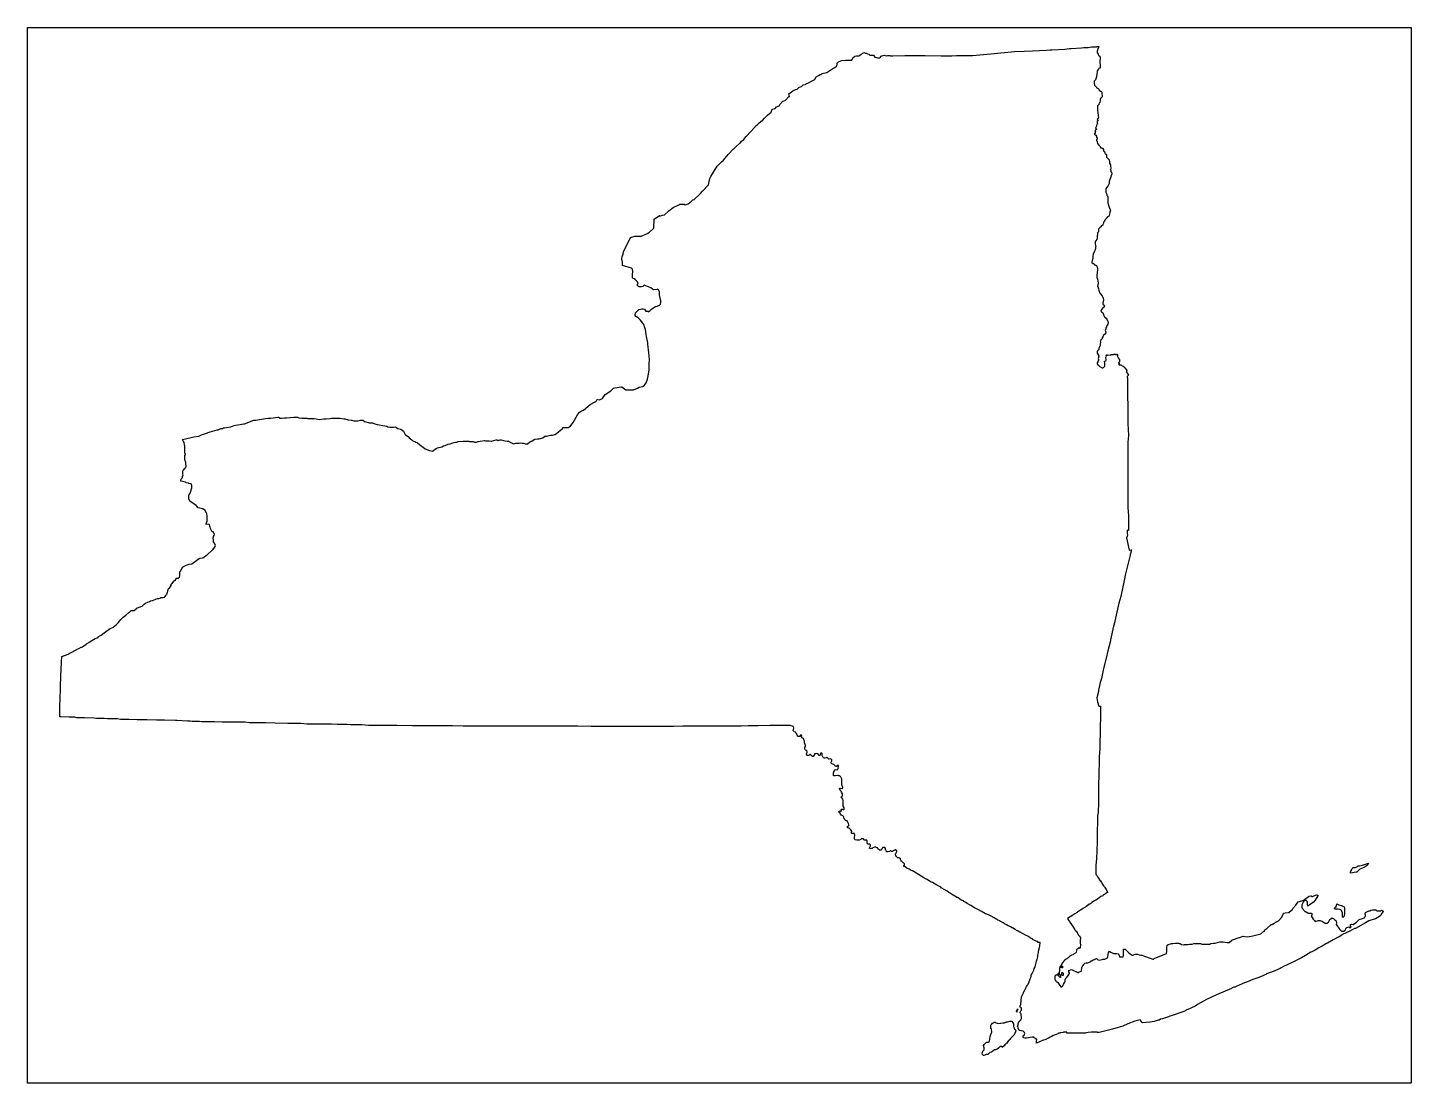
# Model space of a CAD drawing. Extents: x 0.1 to 10.9, y 0.1 to 8.3.
import ezdxf

# ---------------------------------------------------------------- set-up
doc = ezdxf.new("R2010")
doc.units = 0
doc.header["$MEASUREMENT"] = 0
doc.layers.add('STATE', color=7, linetype='CONTINUOUS')

# ---------------------------------------------------------------- blocks, each defined once
blk = doc.blocks.new('BLOCK_2')
at = {"layer": 'STATE'}
blk.add_lwpolyline([(0.093, 0.099), (0.093, 8.337), (10.883, 8.337), (10.883, 0.099), (0.093, 0.099)], dxfattribs=at)
at = {"layer": 'STATE', "color": 2}
for points in [[(1.18, 3.923), (1.19, 3.949), (1.19, 3.956), (1.193, 3.959), (1.197, 3.959), (1.2, 3.963), (1.213, 3.983), (1.213, 3.993), (1.217, 3.996), (1.237, 4.019), (1.243, 4.023), (1.257, 4.043), (1.267, 4.039), (1.277, 4.049), (1.28, 4.059), (1.28, 4.083), (1.28, 4.089), (1.287, 4.099), (1.3, 4.126), (1.323, 4.139), (1.337, 4.146), (1.353, 4.149), (1.373, 4.153), (1.403, 4.173), (1.423, 4.189), (1.437, 4.196), (1.453, 4.199), (1.457, 4.199), (1.47, 4.203), (1.47, 4.206), (1.487, 4.219), (1.493, 4.223), (1.533, 4.259), (1.537, 4.263), (1.543, 4.269), (1.553, 4.283), (1.557, 4.296), (1.55, 4.313), (1.547, 4.313), (1.547, 4.319), (1.543, 4.323), (1.543, 4.333), (1.54, 4.356), (1.543, 4.363), (1.543, 4.366), (1.547, 4.373), (1.55, 4.383), (1.54, 4.403), (1.537, 4.403), (1.533, 4.403), (1.52, 4.429), (1.517, 4.439), (1.513, 4.446), (1.51, 4.459), (1.483, 4.463), (1.487, 4.473), (1.493, 4.486), (1.493, 4.496), (1.493, 4.509), (1.493, 4.523), (1.493, 4.526), (1.49, 4.543), (1.487, 4.553), (1.483, 4.556), (1.477, 4.569), (1.46, 4.583), (1.423, 4.589), (1.407, 4.609), (1.397, 4.616), (1.36, 4.639), (1.35, 4.656), (1.35, 4.666), (1.35, 4.673), (1.35, 4.689), (1.357, 4.699), (1.363, 4.713), (1.373, 4.746), (1.373, 4.763), (1.367, 4.776), (1.35, 4.779), (1.347, 4.783), (1.33, 4.786), (1.323, 4.789), (1.287, 4.799), (1.287, 4.809), (1.293, 4.819), (1.3, 4.826), (1.3, 4.829), (1.3, 4.833), (1.307, 4.846), (1.303, 4.856), (1.303, 4.859), (1.303, 4.866), (1.303, 4.873), (1.307, 4.883), (1.31, 4.886), (1.317, 4.893), (1.32, 4.899), (1.327, 4.903), (1.33, 4.913), (1.33, 4.923), (1.327, 4.929), (1.327, 4.946), (1.323, 4.949), (1.32, 4.966), (1.32, 4.976), (1.32, 4.983), (1.32, 4.999), (1.323, 5.006), (1.32, 5.019), (1.32, 5.029), (1.32, 5.043), (1.32, 5.049), (1.32, 5.076), (1.317, 5.079), (1.313, 5.103), (1.31, 5.103), (1.3, 5.123), (1.367, 5.139), (1.39, 5.143), (1.427, 5.149), (1.45, 5.159), (1.48, 5.169), (1.517, 5.183), (1.57, 5.199), (1.58, 5.199), (1.6, 5.209), (1.603, 5.209), (1.613, 5.209), (1.62, 5.213), (1.627, 5.213), (1.643, 5.216), (1.677, 5.223), (1.703, 5.233), (1.713, 5.236), (1.75, 5.239), (1.777, 5.246), (1.783, 5.246), (1.857, 5.273), (1.87, 5.273), (1.947, 5.286), (1.97, 5.29), (1.983, 5.29), (1.987, 5.29), (2.007, 5.293), (2.043, 5.296), (2.05, 5.296), (2.063, 5.29), (2.073, 5.29), (2.097, 5.293), (2.113, 5.293), (2.17, 5.296), (2.187, 5.296), (2.193, 5.296), (2.197, 5.296), (2.207, 5.293), (2.21, 5.293), (2.23, 5.29), (2.247, 5.29), (2.27, 5.29), (2.277, 5.286), (2.293, 5.286), (2.31, 5.286), (2.313, 5.286), (2.327, 5.286), (2.343, 5.283), (2.367, 5.28), (2.403, 5.283), (2.42, 5.283), (2.453, 5.286), (2.463, 5.29), (2.467, 5.29), (2.477, 5.29), (2.483, 5.29), (2.493, 5.29), (2.517, 5.29), (2.53, 5.29), (2.543, 5.286), (2.56, 5.283), (2.567, 5.283), (2.593, 5.276), (2.617, 5.273), (2.62, 5.273), (2.633, 5.269), (2.667, 5.269), (2.69, 5.273), (2.7, 5.273), (2.707, 5.273), (2.72, 5.263), (2.76, 5.253), (2.783, 5.253), (2.8, 5.246), (2.82, 5.239), (2.893, 5.226), (2.903, 5.223), (2.917, 5.219), (2.933, 5.219), (2.947, 5.219), (2.963, 5.223), (2.97, 5.216), (2.98, 5.209), (3.003, 5.203), (3.023, 5.189), (3.037, 5.163), (3.04, 5.159), (3.06, 5.146), (3.067, 5.136), (3.09, 5.119), (3.097, 5.113), (3.11, 5.106), (3.113, 5.106), (3.117, 5.103), (3.13, 5.099), (3.137, 5.093), (3.16, 5.076), (3.16, 5.073), (3.163, 5.073), (3.177, 5.063), (3.193, 5.049), (3.227, 5.036), (3.23, 5.036), (3.25, 5.033), (3.26, 5.039), (3.28, 5.053), (3.283, 5.056), (3.29, 5.059), (3.323, 5.066), (3.337, 5.073), (3.347, 5.076), (3.35, 5.076), (3.353, 5.079), (3.373, 5.086), (3.387, 5.089), (3.4, 5.093), (3.42, 5.099), (3.43, 5.103), (3.44, 5.103), (3.45, 5.106), (3.453, 5.106), (3.49, 5.109), (3.493, 5.109), (3.527, 5.109), (3.533, 5.109), (3.54, 5.106), (3.56, 5.106), (3.567, 5.106), (3.577, 5.103), (3.593, 5.103), (3.607, 5.106), (3.61, 5.106), (3.623, 5.109), (3.657, 5.116), (3.663, 5.113), (3.68, 5.113), (3.69, 5.113), (3.693, 5.113), (3.707, 5.109), (3.71, 5.109), (3.747, 5.119), (3.75, 5.119), (3.757, 5.119), (3.76, 5.116), (3.763, 5.116), (3.777, 5.119), (3.787, 5.119), (3.803, 5.116), (3.807, 5.116), (3.817, 5.113), (3.833, 5.109), (3.843, 5.109), (3.86, 5.099), (3.867, 5.096), (3.883, 5.089), (3.897, 5.093), (3.917, 5.093), (3.927, 5.093), (3.94, 5.096), (3.95, 5.093), (3.96, 5.093), (3.973, 5.089), (3.98, 5.089), (3.987, 5.089), (3.99, 5.089), (4.007, 5.103), (4.027, 5.113), (4.047, 5.126), (4.05, 5.126), (4.07, 5.129), (4.073, 5.129), (4.083, 5.129), (4.11, 5.136), (4.127, 5.149), (4.14, 5.149), (4.17, 5.156), (4.187, 5.156), (4.203, 5.163), (4.217, 5.169), (4.22, 5.173), (4.23, 5.179), (4.233, 5.183), (4.247, 5.193), (4.263, 5.209), (4.267, 5.213), (4.267, 5.216), (4.27, 5.216), (4.28, 5.216), (4.283, 5.216), (4.287, 5.216), (4.29, 5.216), (4.303, 5.216), (4.307, 5.216), (4.31, 5.216), (4.327, 5.229), (4.327, 5.233), (4.33, 5.233), (4.347, 5.256), (4.38, 5.316), (4.397, 5.336), (4.413, 5.346), (4.427, 5.353), (4.48, 5.396), (4.513, 5.413), (4.517, 5.416), (4.52, 5.416), (4.527, 5.423), (4.533, 5.433), (4.54, 5.436), (4.553, 5.433), (4.577, 5.443), (4.583, 5.456), (4.597, 5.473), (4.64, 5.503), (4.663, 5.523), (4.673, 5.526), (4.723, 5.533), (4.727, 5.533), (4.757, 5.51), (4.773, 5.51), (4.817, 5.51), (4.85, 5.523), (4.863, 5.53), (4.89, 5.536), (4.893, 5.54), (4.903, 5.546), (4.917, 5.566), (4.927, 5.593), (4.933, 5.62), (4.94, 5.663), (4.94, 5.686), (4.94, 5.713), (4.943, 5.743), (4.943, 5.746), (4.937, 5.8), (4.93, 5.866), (4.93, 5.873), (4.93, 5.876), (4.92, 5.926), (4.917, 5.943), (4.91, 5.98), (4.903, 6.003), (4.9, 6.016), (4.897, 6.02), (4.89, 6.03), (4.873, 6.053), (4.853, 6.073), (4.84, 6.08), (4.833, 6.083), (4.83, 6.096), (4.833, 6.11), (4.84, 6.12), (4.85, 6.126), (4.86, 6.136), (4.873, 6.14), (4.883, 6.143), (4.893, 6.143), (4.903, 6.14), (4.913, 6.123), (4.933, 6.123), (4.933, 6.12), (4.947, 6.13), (4.96, 6.143), (4.99, 6.16), (5.003, 6.163), (5.02, 6.17), (5.027, 6.18), (5.03, 6.19), (5.03, 6.206), (5.023, 6.24), (5.02, 6.253), (5.02, 6.263), (5.02, 6.276), (5.017, 6.28), (5.013, 6.29), (5.003, 6.296), (5.003, 6.293), (4.973, 6.29), (4.967, 6.296), (4.953, 6.306), (4.927, 6.316), (4.9, 6.326), (4.89, 6.316), (4.88, 6.313), (4.87, 6.313), (4.863, 6.313), (4.857, 6.316), (4.85, 6.323), (4.85, 6.333), (4.853, 6.346), (4.847, 6.356), (4.833, 6.37), (4.827, 6.376), (4.813, 6.38), (4.81, 6.386), (4.81, 6.396), (4.81, 6.41), (4.813, 6.433), (4.81, 6.453), (4.803, 6.46), (4.733, 6.48), (4.733, 6.506), (4.727, 6.53), (4.73, 6.55), (4.737, 6.57), (4.74, 6.586), (4.743, 6.593), (4.793, 6.7), (4.827, 6.71), (4.853, 6.71), (4.873, 6.71), (4.877, 6.71), (4.927, 6.73), (4.93, 6.733), (4.943, 6.74), (4.977, 6.773), (4.98, 6.843), (5.02, 6.87), (5.023, 6.87), (5.023, 6.866), (5.037, 6.87), (5.043, 6.873), (5.06, 6.876), (5.093, 6.906), (5.127, 6.933), (5.17, 6.953), (5.18, 6.96), (5.203, 6.96), (5.207, 6.96), (5.21, 6.96), (5.213, 6.96), (5.217, 6.953), (5.22, 6.953), (5.243, 6.963), (5.257, 6.973), (5.27, 6.983), (5.28, 6.993), (5.29, 6.996), (5.34, 7.043), (5.357, 7.06), (5.403, 7.11), (5.413, 7.16), (5.42, 7.176), (5.47, 7.256), (5.503, 7.29), (5.52, 7.303), (5.557, 7.346), (5.597, 7.39), (5.6, 7.39), (5.613, 7.403), (5.65, 7.437), (5.653, 7.437), (5.66, 7.45), (5.677, 7.463), (5.697, 7.487), (5.767, 7.563), (5.77, 7.567), (5.787, 7.583), (5.79, 7.587), (5.793, 7.59), (5.797, 7.593), (5.82, 7.613), (5.823, 7.613), (5.84, 7.63), (5.847, 7.637), (5.863, 7.653), (5.89, 7.677), (5.9, 7.7), (5.923, 7.707), (5.933, 7.72), (5.953, 7.727), (5.957, 7.73), (5.96, 7.737), (5.983, 7.763), (6, 7.767), (6.03, 7.8), (6.033, 7.8), (6.03, 7.82), (6.06, 7.843), (6.08, 7.853), (6.093, 7.857), (6.107, 7.87), (6.113, 7.873), (6.127, 7.877), (6.14, 7.89), (6.16, 7.893), (6.167, 7.9), (6.177, 7.903), (6.207, 7.92), (6.233, 7.933), (6.24, 7.95), (6.243, 7.953), (6.26, 7.963), (6.273, 7.97), (6.28, 7.97), (6.29, 7.98), (6.323, 7.987), (6.327, 7.987), (6.333, 7.993), (6.373, 8.017), (6.387, 8.027), (6.4, 8.037), (6.407, 8.05), (6.407, 8.06), (6.417, 8.07), (6.44, 8.08), (6.47, 8.083), (6.48, 8.083), (6.52, 8.083), (6.527, 8.1), (6.543, 8.113), (6.557, 8.117), (6.567, 8.117), (6.57, 8.117), (6.577, 8.117), (6.58, 8.12), (6.583, 8.123), (6.593, 8.13), (6.61, 8.14), (6.62, 8.143), (6.627, 8.137), (6.633, 8.137), (6.643, 8.133), (6.653, 8.13), (6.66, 8.123), (6.69, 8.123), (6.7, 8.107), (6.703, 8.107), (6.72, 8.1), (6.737, 8.1), (6.743, 8.107), (6.747, 8.113), (6.773, 8.123), (6.793, 8.117), (6.8, 8.12), (6.807, 8.12), (6.817, 8.12), (6.823, 8.117), (6.84, 8.117), (6.933, 8.12), (6.96, 8.12), (7.01, 8.12), (7.013, 8.12), (7.073, 8.12), (7.087, 8.12), (7.093, 8.12), (7.217, 8.117), (7.223, 8.117), (7.23, 8.117), (7.3, 8.117), (7.337, 8.12), (7.343, 8.12), (7.35, 8.12), (7.383, 8.12), (7.457, 8.12), (7.46, 8.12), (7.603, 8.133), (7.79, 8.15), (7.863, 8.153), (7.93, 8.157), (8.037, 8.16), (8.067, 8.163), (8.08, 8.163), (8.18, 8.17), (8.217, 8.173), (8.23, 8.173), (8.31, 8.18), (8.33, 8.183), (8.363, 8.183), (8.39, 8.187), (8.417, 8.187), (8.427, 8.187), (8.433, 8.19), (8.447, 8.19), (8.437, 8.16), (8.433, 8.153), (8.433, 8.147), (8.433, 8.143), (8.433, 8.14), (8.437, 8.137), (8.44, 8.13), (8.443, 8.12), (8.447, 8.12), (8.453, 8.113), (8.453, 8.11), (8.457, 8.103), (8.453, 8.073), (8.457, 8.04), (8.457, 8.03), (8.457, 8.027), (8.453, 8.023), (8.453, 8.02), (8.447, 8.017), (8.443, 8.013), (8.44, 8.01), (8.437, 8.003), (8.433, 8), (8.433, 7.99), (8.43, 7.98), (8.43, 7.977), (8.427, 7.953), (8.423, 7.937), (8.42, 7.93), (8.417, 7.927), (8.41, 7.92), (8.41, 7.907), (8.41, 7.9), (8.413, 7.887), (8.417, 7.883), (8.423, 7.877), (8.427, 7.873), (8.427, 7.87), (8.43, 7.867), (8.44, 7.863), (8.443, 7.86), (8.447, 7.857), (8.45, 7.85), (8.46, 7.84), (8.463, 7.84), (8.47, 7.833), (8.47, 7.83), (8.47, 7.827), (8.47, 7.823), (8.47, 7.82), (8.473, 7.81), (8.473, 7.807), (8.473, 7.803), (8.473, 7.797), (8.47, 7.793), (8.46, 7.783), (8.457, 7.777), (8.457, 7.767), (8.453, 7.753), (8.45, 7.75), (8.45, 7.747), (8.447, 7.737), (8.437, 7.727), (8.437, 7.72), (8.437, 7.713), (8.437, 7.697), (8.437, 7.693), (8.44, 7.65), (8.44, 7.647), (8.443, 7.64), (8.44, 7.627), (8.433, 7.623), (8.437, 7.62), (8.437, 7.617), (8.44, 7.61), (8.433, 7.61), (8.433, 7.607), (8.433, 7.593), (8.437, 7.59), (8.437, 7.587), (8.437, 7.583), (8.433, 7.583), (8.43, 7.583), (8.427, 7.573), (8.427, 7.57), (8.427, 7.567), (8.42, 7.553), (8.427, 7.547), (8.427, 7.543), (8.417, 7.537), (8.417, 7.53), (8.42, 7.527), (8.42, 7.523), (8.417, 7.52), (8.417, 7.517), (8.413, 7.507), (8.413, 7.503), (8.423, 7.497), (8.427, 7.49), (8.427, 7.483), (8.433, 7.473), (8.433, 7.47), (8.433, 7.467), (8.43, 7.463), (8.427, 7.46), (8.427, 7.457), (8.433, 7.45), (8.433, 7.443), (8.437, 7.433), (8.447, 7.42), (8.453, 7.413), (8.457, 7.41), (8.457, 7.406), (8.46, 7.403), (8.46, 7.4), (8.463, 7.4), (8.47, 7.4), (8.477, 7.393), (8.483, 7.386), (8.483, 7.383), (8.483, 7.38), (8.483, 7.376), (8.49, 7.37), (8.493, 7.366), (8.493, 7.363), (8.493, 7.36), (8.493, 7.356), (8.497, 7.353), (8.503, 7.35), (8.507, 7.346), (8.507, 7.34), (8.507, 7.336), (8.507, 7.333), (8.507, 7.33), (8.507, 7.326), (8.51, 7.323), (8.517, 7.316), (8.527, 7.306), (8.53, 7.29), (8.53, 7.28), (8.537, 7.266), (8.537, 7.263), (8.537, 7.26), (8.537, 7.253), (8.54, 7.243), (8.537, 7.226), (8.543, 7.21), (8.547, 7.203), (8.547, 7.2), (8.547, 7.196), (8.543, 7.18), (8.527, 7.136), (8.527, 7.12), (8.523, 7.11), (8.52, 7.106), (8.517, 7.1), (8.507, 7.086), (8.5, 7.08), (8.5, 7.066), (8.5, 7.053), (8.51, 7.036), (8.51, 7.033), (8.51, 7.03), (8.513, 7.023), (8.517, 7.016), (8.517, 7), (8.517, 6.99), (8.517, 6.973), (8.52, 6.96), (8.527, 6.936), (8.533, 6.923), (8.537, 6.913), (8.533, 6.896), (8.533, 6.893), (8.53, 6.883), (8.527, 6.87), (8.523, 6.86), (8.52, 6.86), (8.517, 6.86), (8.513, 6.86), (8.51, 6.853), (8.507, 6.85), (8.5, 6.846), (8.5, 6.843), (8.49, 6.833), (8.49, 6.826), (8.487, 6.823), (8.483, 6.82), (8.483, 6.816), (8.483, 6.81), (8.477, 6.8), (8.477, 6.796), (8.467, 6.79), (8.463, 6.783), (8.46, 6.78), (8.457, 6.78), (8.453, 6.776), (8.45, 6.766), (8.447, 6.766), (8.443, 6.766), (8.443, 6.763), (8.443, 6.76), (8.443, 6.756), (8.443, 6.746), (8.443, 6.743), (8.437, 6.736), (8.437, 6.733), (8.437, 6.73), (8.437, 6.726), (8.437, 6.723), (8.437, 6.72), (8.433, 6.713), (8.433, 6.7), (8.433, 6.696), (8.43, 6.683), (8.423, 6.673), (8.42, 6.67), (8.417, 6.663), (8.417, 6.66), (8.417, 6.65), (8.42, 6.64), (8.42, 6.636), (8.423, 6.626), (8.42, 6.623), (8.42, 6.616), (8.417, 6.603), (8.413, 6.593), (8.403, 6.57), (8.4, 6.553), (8.4, 6.54), (8.393, 6.506), (8.393, 6.503), (8.403, 6.496), (8.407, 6.496), (8.413, 6.486), (8.417, 6.486), (8.42, 6.483), (8.423, 6.483), (8.427, 6.48), (8.43, 6.476), (8.43, 6.47), (8.433, 6.47), (8.433, 6.466), (8.437, 6.46), (8.437, 6.45), (8.433, 6.423), (8.43, 6.406), (8.43, 6.4), (8.43, 6.396), (8.43, 6.39), (8.437, 6.373), (8.44, 6.343), (8.437, 6.316), (8.44, 6.31), (8.443, 6.3), (8.447, 6.286), (8.453, 6.266), (8.457, 6.263), (8.473, 6.243), (8.48, 6.226), (8.483, 6.216), (8.483, 6.213), (8.48, 6.196), (8.477, 6.19), (8.477, 6.183), (8.477, 6.18), (8.477, 6.176), (8.487, 6.17), (8.487, 6.166), (8.49, 6.166), (8.49, 6.163), (8.487, 6.16), (8.483, 6.153), (8.477, 6.15), (8.47, 6.14), (8.467, 6.136), (8.463, 6.123), (8.467, 6.12), (8.467, 6.116), (8.477, 6.11), (8.48, 6.103), (8.483, 6.1), (8.483, 6.096), (8.487, 6.086), (8.487, 6.083), (8.497, 6.073), (8.503, 6.07), (8.51, 6.063), (8.513, 6.05), (8.517, 6.046), (8.52, 6.04), (8.52, 6.036), (8.517, 6.023), (8.507, 6.006), (8.507, 6.003), (8.5, 5.993), (8.5, 5.99), (8.5, 5.986), (8.497, 5.973), (8.5, 5.963), (8.5, 5.956), (8.49, 5.943), (8.483, 5.936), (8.48, 5.93), (8.473, 5.916), (8.473, 5.91), (8.47, 5.906), (8.467, 5.903), (8.463, 5.9), (8.46, 5.893), (8.457, 5.89), (8.46, 5.886), (8.46, 5.883), (8.46, 5.88), (8.457, 5.863), (8.457, 5.856), (8.447, 5.836), (8.447, 5.826), (8.443, 5.82), (8.437, 5.816), (8.437, 5.813), (8.433, 5.81), (8.433, 5.8), (8.433, 5.796), (8.447, 5.776), (8.447, 5.773), (8.44, 5.756), (8.443, 5.746), (8.443, 5.743), (8.44, 5.733), (8.433, 5.72), (8.433, 5.716), (8.433, 5.713), (8.437, 5.71), (8.437, 5.706), (8.447, 5.703), (8.45, 5.696), (8.467, 5.686), (8.473, 5.683), (8.477, 5.683), (8.483, 5.686), (8.493, 5.696), (8.493, 5.7), (8.493, 5.703), (8.493, 5.713), (8.49, 5.733), (8.5, 5.736), (8.503, 5.743), (8.503, 5.746), (8.503, 5.75), (8.5, 5.76), (8.5, 5.763), (8.507, 5.773), (8.503, 5.78), (8.507, 5.783), (8.51, 5.78), (8.513, 5.78), (8.52, 5.783), (8.537, 5.78), (8.54, 5.786), (8.56, 5.786), (8.563, 5.79), (8.573, 5.79), (8.58, 5.783), (8.587, 5.79), (8.59, 5.79), (8.59, 5.786), (8.593, 5.783), (8.593, 5.77), (8.597, 5.76), (8.6, 5.76), (8.603, 5.753), (8.607, 5.746), (8.607, 5.74), (8.607, 5.736), (8.607, 5.733), (8.607, 5.73), (8.6, 5.72), (8.607, 5.716), (8.603, 5.713), (8.603, 5.71), (8.603, 5.706), (8.607, 5.706), (8.617, 5.706), (8.623, 5.703), (8.623, 5.7), (8.637, 5.696), (8.643, 5.69), (8.647, 5.686), (8.65, 5.683), (8.66, 5.67), (8.663, 5.666), (8.663, 5.663), (8.667, 5.663), (8.663, 5.66), (8.663, 5.646), (8.667, 5.646), (8.667, 5.643), (8.67, 5.643), (8.67, 5.636), (8.673, 5.633), (8.677, 5.626), (8.673, 5.623), (8.673, 5.62), (8.67, 5.616), (8.667, 5.613), (8.667, 5.606), (8.67, 5.603), (8.67, 5.596), (8.67, 5.556), (8.67, 5.52), (8.67, 5.506), (8.67, 5.483), (8.67, 5.463), (8.67, 5.433), (8.673, 5.413), (8.673, 5.41), (8.673, 5.406), (8.673, 5.393), (8.673, 5.346), (8.673, 5.333), (8.673, 5.32), (8.673, 5.316), (8.673, 5.249), (8.677, 5.153), (8.673, 5.103), (8.673, 5.099), (8.673, 5.079), (8.673, 5.029), (8.673, 4.916), (8.673, 4.899), (8.673, 4.886)], [(8.673, 4.886), (8.673, 4.883), (8.673, 4.869), (8.673, 4.853), (8.673, 4.789), (8.673, 4.766), (8.673, 4.756), (8.673, 4.736), (8.673, 4.636), (8.673, 4.603), (8.673, 4.599), (8.673, 4.589), (8.677, 4.529), (8.677, 4.523), (8.677, 4.459), (8.677, 4.419), (8.677, 4.413), (8.67, 4.416), (8.667, 4.413), (8.667, 4.389), (8.67, 4.379), (8.67, 4.373), (8.667, 4.369), (8.663, 4.356), (8.683, 4.259), (8.7, 4.263), (8.69, 4.223), (8.69, 4.219), (8.683, 4.189), (8.653, 4.063), (8.647, 4.036), (8.617, 3.899), (8.603, 3.846), (8.57, 3.706), (8.57, 3.699), (8.56, 3.666), (8.55, 3.619), (8.54, 3.569), (8.537, 3.563), (8.537, 3.553), (8.517, 3.473), (8.503, 3.416), (8.483, 3.336), (8.467, 3.259), (8.457, 3.226), (8.443, 3.166), (8.443, 3.156), (8.43, 3.106), (8.437, 3.076), (8.447, 3.042), (8.46, 3.042), (8.46, 2.956), (8.457, 2.882), (8.457, 2.879), (8.457, 2.876), (8.457, 2.829), (8.457, 2.819), (8.453, 2.769), (8.453, 2.749), (8.453, 2.746), (8.453, 2.726), (8.453, 2.709), (8.45, 2.649), (8.45, 2.592), (8.447, 2.536), (8.447, 2.506), (8.443, 2.426), (8.443, 2.422), (8.443, 2.416), (8.443, 2.412), (8.443, 2.382), (8.443, 2.376), (8.443, 2.336), (8.443, 2.332), (8.443, 2.296), (8.443, 2.289), (8.44, 2.212), (8.437, 2.186), (8.437, 2.132), (8.437, 2.122), (8.433, 2.086), (8.433, 2.049), (8.433, 2.046), (8.433, 2.036), (8.433, 2.012), (8.433, 2.009), (8.433, 2.006), (8.433, 2.002), (8.433, 1.982), (8.433, 1.979), (8.433, 1.976), (8.433, 1.972), (8.43, 1.922), (8.43, 1.896), (8.43, 1.892), (8.427, 1.872), (8.427, 1.852), (8.423, 1.799), (8.423, 1.789), (8.423, 1.782), (8.423, 1.769), (8.423, 1.766), (8.423, 1.756), (8.423, 1.752), (8.423, 1.749), (8.423, 1.742), (8.423, 1.729), (8.427, 1.726), (8.437, 1.709), (8.443, 1.699), (8.457, 1.679), (8.46, 1.679), (8.467, 1.666), (8.47, 1.662), (8.483, 1.639), (8.49, 1.632), (8.493, 1.626), (8.503, 1.612), (8.517, 1.589), (8.513, 1.589), (8.5, 1.579), (8.493, 1.576), (8.49, 1.572), (8.483, 1.569), (8.48, 1.566), (8.477, 1.562), (8.463, 1.556), (8.45, 1.546), (8.437, 1.536), (8.423, 1.529), (8.413, 1.522), (8.393, 1.509), (8.383, 1.502), (8.377, 1.496), (8.37, 1.496), (8.35, 1.479), (8.327, 1.466), (8.323, 1.462), (8.317, 1.459), (8.29, 1.442), (8.28, 1.436), (8.277, 1.432), (8.26, 1.422), (8.243, 1.412), (8.203, 1.386), (8.21, 1.372), (8.217, 1.362), (8.22, 1.356), (8.233, 1.339), (8.25, 1.316), (8.257, 1.302), (8.26, 1.299), (8.263, 1.289), (8.267, 1.289), (8.27, 1.286), (8.277, 1.276), (8.28, 1.266), (8.283, 1.266), (8.287, 1.256), (8.293, 1.249), (8.297, 1.246), (8.297, 1.242), (8.303, 1.236), (8.303, 1.232), (8.303, 1.229), (8.303, 1.226), (8.3, 1.219), (8.3, 1.212), (8.3, 1.206), (8.3, 1.202), (8.3, 1.192), (8.3, 1.189), (8.303, 1.186), (8.303, 1.182), (8.303, 1.179), (8.3, 1.159), (8.297, 1.152), (8.293, 1.156), (8.29, 1.156), (8.283, 1.149), (8.277, 1.146), (8.273, 1.142), (8.273, 1.132), (8.27, 1.122), (8.267, 1.116), (8.25, 1.106), (8.243, 1.102), (8.233, 1.099), (8.23, 1.096), (8.22, 1.092), (8.207, 1.079), (8.203, 1.076), (8.193, 1.069), (8.19, 1.069), (8.19, 1.066), (8.187, 1.066), (8.183, 1.062), (8.18, 1.059), (8.177, 1.059), (8.177, 1.056), (8.17, 1.049), (8.163, 1.039), (8.15, 1.016), (8.147, 1.016), (8.147, 1.012), (8.143, 1.009), (8.143, 1.006), (8.143, 1.002), (8.14, 0.996), (8.14, 0.979), (8.137, 0.965), (8.137, 0.962), (8.137, 0.955), (8.137, 0.952), (8.143, 0.949), (8.147, 0.942), (8.147, 0.939), (8.147, 0.935), (8.147, 0.932), (8.147, 0.929), (8.147, 0.925), (8.143, 0.925), (8.14, 0.929), (8.137, 0.932), (8.137, 0.935), (8.133, 0.942), (8.137, 0.949), (8.133, 0.955), (8.13, 0.955), (8.127, 0.952), (8.127, 0.949), (8.123, 0.946), (8.123, 0.942), (8.12, 0.942), (8.113, 0.946), (8.11, 0.942), (8.107, 0.939), (8.103, 0.932), (8.103, 0.925), (8.103, 0.922), (8.103, 0.919), (8.103, 0.915), (8.103, 0.912), (8.107, 0.902), (8.11, 0.902), (8.11, 0.899), (8.113, 0.895), (8.117, 0.892), (8.12, 0.892), (8.123, 0.889), (8.127, 0.885), (8.143, 0.862), (8.15, 0.852), (8.157, 0.852), (8.167, 0.862), (8.17, 0.872), (8.18, 0.889), (8.183, 0.895), (8.183, 0.899), (8.183, 0.902), (8.183, 0.905), (8.183, 0.909), (8.19, 0.919), (8.193, 0.922), (8.207, 0.939), (8.217, 0.955), (8.217, 0.962), (8.213, 0.969), (8.213, 0.975), (8.213, 0.979), (8.233, 0.986), (8.287, 0.962), (8.287, 0.965), (8.29, 0.965), (8.293, 0.965), (8.293, 0.969), (8.31, 0.975), (8.313, 1.002), (8.317, 1.009), (8.33, 1.025), (8.333, 1.032), (8.337, 1.036), (8.347, 1.039), (8.353, 1.039), (8.36, 1.039), (8.38, 1.046), (8.387, 1.056), (8.393, 1.056), (8.403, 1.062), (8.413, 1.066), (8.427, 1.072), (8.437, 1.066), (8.45, 1.059), (8.473, 1.066), (8.48, 1.069), (8.487, 1.069), (8.493, 1.069), (8.513, 1.079), (8.517, 1.086), (8.523, 1.119), (8.53, 1.129), (8.54, 1.122), (8.56, 1.112), (8.563, 1.112), (8.573, 1.112), (8.583, 1.112), (8.597, 1.109), (8.603, 1.102), (8.607, 1.092), (8.607, 1.086), (8.61, 1.086), (8.637, 1.086), (8.64, 1.096), (8.64, 1.126), (8.64, 1.129), (8.64, 1.146), (8.643, 1.146), (8.647, 1.146), (8.65, 1.146), (8.65, 1.149), (8.677, 1.119), (8.69, 1.109), (8.707, 1.099), (8.713, 1.099), (8.717, 1.099), (8.717, 1.102), (8.733, 1.106), (8.74, 1.106), (8.747, 1.106), (8.76, 1.102), (8.773, 1.099), (8.783, 1.099), (8.867, 1.069), (8.87, 1.069), (8.873, 1.069), (8.877, 1.072), (8.973, 1.112), (8.973, 1.116), (8.977, 1.126), (8.977, 1.142), (8.977, 1.162), (8.98, 1.172), (8.98, 1.176), (8.983, 1.179), (8.987, 1.179), (8.99, 1.182), (9.013, 1.189), (9.017, 1.189), (9.023, 1.189), (9.043, 1.192), (9.047, 1.192), (9.06, 1.192), (9.067, 1.192), (9.07, 1.192), (9.073, 1.189), (9.08, 1.189), (9.09, 1.182), (9.11, 1.179), (9.11, 1.176), (9.113, 1.179), (9.113, 1.182), (9.123, 1.182), (9.14, 1.182), (9.153, 1.186), (9.173, 1.186), (9.187, 1.189), (9.2, 1.189), (9.227, 1.189), (9.24, 1.189), (9.25, 1.186), (9.267, 1.186), (9.277, 1.186), (9.28, 1.186), (9.297, 1.186), (9.31, 1.186), (9.313, 1.186), (9.32, 1.189), (9.323, 1.189), (9.34, 1.192), (9.343, 1.192), (9.347, 1.192), (9.353, 1.192), (9.39, 1.202), (9.397, 1.202), (9.417, 1.202), (9.447, 1.199), (9.457, 1.199), (9.463, 1.199), (9.483, 1.216), (9.49, 1.219), (9.54, 1.236), (9.543, 1.236), (9.573, 1.246), (9.607, 1.242), (9.647, 1.249), (9.7, 1.262), (9.71, 1.266), (9.733, 1.286), (9.737, 1.286), (9.74, 1.296), (9.757, 1.306), (9.79, 1.339), (9.793, 1.339), (9.797, 1.339), (9.8, 1.342), (9.813, 1.349), (9.833, 1.359), (9.847, 1.366), (9.85, 1.369), (9.87, 1.392), (9.88, 1.412), (9.887, 1.426), (9.9, 1.429), (9.923, 1.432), (9.927, 1.432), (9.95, 1.449), (9.953, 1.449), (9.96, 1.462), (9.983, 1.489), (9.993, 1.506), (10, 1.516), (10.03, 1.522), (10.043, 1.529), (10.047, 1.532), (10.053, 1.536), (10.06, 1.542), (10.07, 1.549), (10.083, 1.556), (10.083, 1.559), (10.087, 1.559), (10.1, 1.562), (10.103, 1.562), (10.107, 1.556), (10.113, 1.556), (10.123, 1.562), (10.143, 1.569), (10.153, 1.566), (10.153, 1.562), (10.133, 1.529), (10.12, 1.512), (10.103, 1.499), (10.1, 1.499), (10.097, 1.496), (10.087, 1.489), (10.077, 1.482), (10.073, 1.496), (10.073, 1.516), (10.067, 1.522), (10.067, 1.526), (10.063, 1.526), (10.057, 1.526), (10.053, 1.526), (10.05, 1.522), (10.04, 1.516), (10.04, 1.512), (10.03, 1.492), (10.03, 1.489), (10.03, 1.476), (10.03, 1.472), (10.03, 1.469), (10.05, 1.446), (10.053, 1.439), (10.057, 1.439), (10.063, 1.436), (10.077, 1.429), (10.08, 1.429), (10.08, 1.426), (10.083, 1.426), (10.103, 1.426), (10.11, 1.422), (10.107, 1.412), (10.103, 1.406), (10.117, 1.379), (10.127, 1.369), (10.133, 1.362), (10.16, 1.369), (10.173, 1.369), (10.19, 1.362), (10.207, 1.352), (10.21, 1.349), (10.213, 1.349), (10.227, 1.349), (10.23, 1.352), (10.237, 1.356), (10.24, 1.362), (10.247, 1.376), (10.257, 1.382), (10.26, 1.389), (10.263, 1.389), (10.273, 1.386), (10.28, 1.382), (10.29, 1.372), (10.297, 1.366), (10.3, 1.352), (10.297, 1.339), (10.3, 1.336), (10.317, 1.309), (10.327, 1.299), (10.337, 1.289), (10.34, 1.286), (10.347, 1.286), (10.353, 1.286), (10.357, 1.286), (10.37, 1.296), (10.373, 1.306), (10.377, 1.312), (10.38, 1.316), (10.397, 1.319), (10.403, 1.312), (10.407, 1.312), (10.41, 1.316), (10.413, 1.319), (10.41, 1.329), (10.41, 1.339), (10.417, 1.342), (10.43, 1.339), (10.457, 1.356), (10.467, 1.366), (10.477, 1.376), (10.503, 1.386), (10.52, 1.392), (10.523, 1.402), (10.527, 1.402), (10.527, 1.412), (10.523, 1.419), (10.527, 1.432), (10.537, 1.436), (10.547, 1.442), (10.553, 1.446), (10.557, 1.446), (10.56, 1.446), (10.567, 1.449), (10.58, 1.452), (10.603, 1.452), (10.607, 1.452), (10.61, 1.449), (10.617, 1.446), (10.62, 1.446), (10.623, 1.446), (10.643, 1.446), (10.65, 1.449), (10.66, 1.446), (10.663, 1.439), (10.653, 1.426), (10.643, 1.409), (10.64, 1.406), (10.63, 1.399), (10.603, 1.382), (10.56, 1.369), (10.553, 1.366), (10.527, 1.352), (10.447, 1.306), (10.443, 1.306), (10.44, 1.306), (10.403, 1.286), (10.347, 1.259), (10.333, 1.249), (10.32, 1.242), (10.313, 1.239), (10.28, 1.222), (10.273, 1.219), (10.23, 1.192), (10.227, 1.192), (10.223, 1.189), (10.187, 1.169), (10.163, 1.156), (10.133, 1.139), (10.107, 1.126), (10.1, 1.122), (10.057, 1.096), (10.027, 1.079), (9.97, 1.049), (9.877, 1.006), (9.873, 1.002), (9.867, 0.999), (9.86, 0.996), (9.807, 0.972), (9.79, 0.965), (9.753, 0.952), (9.75, 0.949), (9.74, 0.946), (9.72, 0.935), (9.687, 0.922), (9.647, 0.909), (9.607, 0.892), (9.583, 0.882), (9.54, 0.865), (9.517, 0.855), (9.507, 0.849), (9.503, 0.849), (9.5, 0.849), (9.487, 0.845), (9.48, 0.839), (9.363, 0.789), (9.287, 0.752), (9.217, 0.715), (9.197, 0.702), (9.17, 0.689), (9.163, 0.685), (9.153, 0.679), (9.133, 0.672), (9.117, 0.662), (9.01, 0.625), (9, 0.622), (8.99, 0.619), (8.983, 0.615), (8.943, 0.602), (8.927, 0.599), (8.917, 0.592), (8.91, 0.592), (8.877, 0.582), (8.847, 0.575), (8.843, 0.575), (8.787, 0.572), (8.783, 0.575), (8.777, 0.585), (8.77, 0.595), (8.727, 0.585), (8.673, 0.562), (8.633, 0.545), (8.597, 0.535), (8.553, 0.522), (8.45, 0.495), (8.433, 0.495), (8.433, 0.499), (8.43, 0.499), (8.427, 0.499), (8.423, 0.499), (8.403, 0.499), (8.397, 0.499), (8.387, 0.499), (8.363, 0.495), (8.35, 0.492), (8.347, 0.492), (8.34, 0.489), (8.337, 0.489), (8.333, 0.489), (8.327, 0.489), (8.323, 0.489), (8.293, 0.489), (8.287, 0.489), (8.28, 0.489), (8.277, 0.489), (8.273, 0.489), (8.267, 0.489), (8.247, 0.489), (8.217, 0.489), (8.197, 0.489), (8.197, 0.492), (8.197, 0.499), (8.183, 0.499), (8.18, 0.499), (8.177, 0.499), (8.17, 0.499), (8.167, 0.495), (8.15, 0.492), (8.147, 0.492), (8.143, 0.489), (8.137, 0.489), (8.133, 0.489), (8.13, 0.485), (8.127, 0.485), (8.113, 0.479), (8.11, 0.479), (8.1, 0.475), (8.097, 0.475), (8.09, 0.472), (8.08, 0.465), (8.073, 0.462), (8.067, 0.459), (8.06, 0.455), (8.057, 0.455), (8.053, 0.452), (8.05, 0.452), (8.033, 0.442), (8.007, 0.432), (7.96, 0.412), (7.96, 0.429), (7.963, 0.439), (7.957, 0.445), (7.953, 0.449), (7.947, 0.452), (7.943, 0.455), (7.94, 0.459), (7.937, 0.459), (7.927, 0.459), (7.883, 0.452), (7.87, 0.452), (7.86, 0.455), (7.86, 0.459), (7.857, 0.459), (7.857, 0.462), (7.857, 0.465), (7.857, 0.469), (7.863, 0.475), (7.87, 0.489), (7.867, 0.495), (7.857, 0.505), (7.843, 0.509), (7.837, 0.509), (7.827, 0.512), (7.823, 0.515), (7.823, 0.519), (7.817, 0.525), (7.817, 0.529), (7.817, 0.532), (7.817, 0.535), (7.817, 0.539), (7.813, 0.542), (7.813, 0.545), (7.817, 0.552), (7.817, 0.559), (7.817, 0.562), (7.817, 0.565), (7.82, 0.569), (7.82, 0.572), (7.823, 0.579), (7.827, 0.582), (7.83, 0.589), (7.837, 0.595), (7.843, 0.605), (7.843, 0.612), (7.843, 0.619), (7.84, 0.629), (7.84, 0.639), (7.837, 0.645), (7.833, 0.649), (7.833, 0.655), (7.837, 0.665), (7.843, 0.669), (7.843, 0.679), (7.843, 0.682), (7.843, 0.685), (7.84, 0.685), (7.84, 0.689), (7.833, 0.692), (7.833, 0.702), (7.833, 0.705), (7.837, 0.712), (7.837, 0.719), (7.837, 0.722), (7.837, 0.725), (7.837, 0.729), (7.84, 0.735), (7.84, 0.745), (7.843, 0.775), (7.847, 0.779), (7.85, 0.789), (7.86, 0.805), (7.86, 0.809), (7.863, 0.815), (7.867, 0.822), (7.87, 0.829), (7.873, 0.832), (7.88, 0.849), (7.883, 0.855), (7.89, 0.865), (7.903, 0.889), (7.903, 0.895), (7.907, 0.899), (7.92, 0.935), (7.92, 0.942), (7.927, 0.955), (7.94, 0.982), (7.943, 0.996), (7.95, 1.009), (7.953, 1.019), (7.96, 1.052), (7.963, 1.059), (7.963, 1.062), (7.967, 1.072), (7.97, 1.089), (7.97, 1.099), (7.977, 1.119), (7.977, 1.129), (7.983, 1.159), (7.987, 1.172), (7.99, 1.199), (7.98, 1.199), (7.977, 1.199), (7.973, 1.199), (7.967, 1.206), (7.957, 1.209), (7.953, 1.212), (7.93, 1.222), (7.93, 1.226), (7.923, 1.229), (7.92, 1.229), (7.913, 1.232), (7.91, 1.236), (7.903, 1.239), (7.893, 1.246), (7.88, 1.252), (7.857, 1.266), (7.85, 1.269), (7.833, 1.279), (7.83, 1.279), (7.817, 1.286), (7.813, 1.289), (7.803, 1.292), (7.8, 1.296), (7.793, 1.299), (7.78, 1.306), (7.78, 1.309), (7.777, 1.309), (7.773, 1.312), (7.77, 1.312), (7.757, 1.319), (7.753, 1.322), (7.743, 1.329), (7.74, 1.329), (7.727, 1.336), (7.72, 1.339), (7.717, 1.342), (7.71, 1.346), (7.707, 1.346), (7.7, 1.352), (7.69, 1.356), (7.687, 1.359), (7.68, 1.362), (7.677, 1.362), (7.677, 1.366), (7.66, 1.372), (7.653, 1.376), (7.65, 1.379), (7.647, 1.379), (7.637, 1.386), (7.633, 1.389), (7.63, 1.389), (7.607, 1.402), (7.59, 1.412), (7.573, 1.419), (7.563, 1.422), (7.537, 1.436), (7.537, 1.439), (7.523, 1.442), (7.523, 1.446), (7.477, 1.469), (7.447, 1.486), (7.42, 1.502), (7.41, 1.509), (7.393, 1.519), (7.39, 1.522), (7.383, 1.526), (7.373, 1.529), (7.36, 1.539), (7.357, 1.542), (7.35, 1.546), (7.343, 1.549), (7.34, 1.549), (7.337, 1.552), (7.297, 1.576), (7.29, 1.582), (7.287, 1.582), (7.283, 1.586), (7.277, 1.589), (7.263, 1.599), (7.24, 1.612), (7.223, 1.622), (7.22, 1.622), (7.213, 1.629), (7.183, 1.646), (7.15, 1.666), (7.133, 1.672), (7.107, 1.689), (7.103, 1.692), (7.1, 1.692), (7.083, 1.702), (7.04, 1.729), (6.993, 1.756), (6.983, 1.759), (6.967, 1.769), (6.95, 1.779), (6.937, 1.789), (6.927, 1.792), (6.927, 1.796), (6.923, 1.796), (6.93, 1.799), (6.93, 1.802), (6.93, 1.806), (6.93, 1.812), (6.923, 1.819), (6.92, 1.819), (6.917, 1.822), (6.913, 1.826), (6.91, 1.829), (6.907, 1.832), (6.903, 1.839), (6.9, 1.846), (6.9, 1.852), (6.893, 1.856), (6.89, 1.859), (6.877, 1.859), (6.873, 1.862), (6.87, 1.866), (6.867, 1.869), (6.863, 1.876), (6.86, 1.882), (6.86, 1.889), (6.863, 1.892), (6.87, 1.909), (6.87, 1.912), (6.867, 1.916), (6.867, 1.919), (6.863, 1.922), (6.86, 1.922), (6.857, 1.922), (6.847, 1.916), (6.843, 1.912), (6.84, 1.909), (6.837, 1.909), (6.833, 1.909), (6.83, 1.909), (6.823, 1.912), (6.82, 1.912), (6.813, 1.909), (6.803, 1.906), (6.797, 1.906), (6.793, 1.906), (6.79, 1.909), (6.787, 1.919), (6.783, 1.919), (6.783, 1.922), (6.783, 1.929), (6.783, 1.932), (6.777, 1.939), (6.773, 1.939), (6.767, 1.939), (6.763, 1.939), (6.76, 1.936), (6.757, 1.932), (6.753, 1.932), (6.753, 1.929), (6.75, 1.919), (6.747, 1.919), (6.743, 1.919), (6.74, 1.919), (6.737, 1.919), (6.723, 1.929), (6.72, 1.936), (6.713, 1.939), (6.707, 1.942), (6.7, 1.942), (6.683, 1.936), (6.68, 1.932), (6.673, 1.932), (6.667, 1.929), (6.663, 1.932), (6.66, 1.932), (6.657, 1.932), (6.657, 1.936), (6.66, 1.942), (6.667, 1.952), (6.667, 1.956), (6.667, 1.959), (6.663, 1.962), (6.66, 1.966), (6.647, 1.966), (6.643, 1.969), (6.64, 1.976), (6.64, 1.982), (6.64, 1.989), (6.637, 1.996), (6.63, 1.996), (6.62, 1.996), (6.617, 1.999), (6.61, 2.006), (6.607, 2.006), (6.603, 2.006), (6.597, 2.009), (6.593, 2.006), (6.59, 2.002), (6.577, 1.996), (6.57, 1.996), (6.567, 1.996), (6.563, 1.996), (6.56, 1.996), (6.547, 1.999), (6.543, 2.002), (6.54, 2.006), (6.54, 2.009), (6.54, 2.012), (6.54, 2.016), (6.54, 2.019), (6.543, 2.029), (6.543, 2.032), (6.543, 2.036), (6.54, 2.042), (6.54, 2.046), (6.54, 2.049), (6.537, 2.049), (6.527, 2.049), (6.52, 2.049), (6.517, 2.049), (6.517, 2.052), (6.517, 2.059), (6.52, 2.066), (6.52, 2.069), (6.517, 2.069), (6.513, 2.076), (6.507, 2.082), (6.5, 2.089), (6.497, 2.089), (6.49, 2.092), (6.487, 2.092), (6.487, 2.096), (6.487, 2.102), (6.49, 2.106), (6.497, 2.109), (6.497, 2.112), (6.497, 2.116), (6.493, 2.126), (6.483, 2.146), (6.48, 2.146), (6.477, 2.146), (6.47, 2.149), (6.467, 2.156), (6.46, 2.162), (6.457, 2.179), (6.45, 2.186), (6.44, 2.192), (6.437, 2.192), (6.433, 2.199), (6.43, 2.206)], [(6.43, 2.206), (6.427, 2.209), (6.42, 2.216), (6.42, 2.219), (6.423, 2.222), (6.43, 2.226), (6.433, 2.222), (6.437, 2.222), (6.437, 2.226), (6.44, 2.226), (6.44, 2.229), (6.437, 2.229), (6.437, 2.232), (6.437, 2.236), (6.44, 2.236), (6.443, 2.239), (6.447, 2.239), (6.45, 2.239), (6.45, 2.236), (6.453, 2.236), (6.457, 2.236), (6.46, 2.239), (6.46, 2.249), (6.453, 2.262), (6.453, 2.266), (6.453, 2.279), (6.453, 2.282), (6.453, 2.292), (6.453, 2.306), (6.45, 2.316), (6.443, 2.326), (6.44, 2.326), (6.44, 2.329), (6.437, 2.332), (6.44, 2.336), (6.447, 2.342), (6.447, 2.346), (6.447, 2.349), (6.447, 2.359), (6.44, 2.372), (6.437, 2.379), (6.427, 2.389), (6.423, 2.396), (6.423, 2.399), (6.427, 2.402), (6.433, 2.402), (6.447, 2.399), (6.447, 2.402), (6.45, 2.402), (6.45, 2.406), (6.443, 2.429), (6.443, 2.432), (6.443, 2.442), (6.443, 2.459), (6.443, 2.469), (6.443, 2.472), (6.44, 2.479), (6.437, 2.482), (6.433, 2.492), (6.427, 2.496), (6.423, 2.496), (6.423, 2.499), (6.417, 2.499), (6.417, 2.502), (6.413, 2.502), (6.41, 2.502), (6.39, 2.499), (6.387, 2.499), (6.383, 2.499), (6.38, 2.499), (6.377, 2.502), (6.377, 2.506), (6.377, 2.509), (6.377, 2.516), (6.377, 2.522), (6.38, 2.529), (6.38, 2.532), (6.383, 2.536), (6.39, 2.546), (6.397, 2.549), (6.407, 2.546), (6.41, 2.549), (6.41, 2.552), (6.413, 2.556), (6.413, 2.559), (6.417, 2.569), (6.417, 2.572), (6.417, 2.576), (6.417, 2.579), (6.413, 2.579), (6.41, 2.579), (6.407, 2.579), (6.4, 2.572), (6.393, 2.572), (6.39, 2.576), (6.38, 2.586), (6.363, 2.592), (6.36, 2.596), (6.36, 2.599), (6.36, 2.606), (6.363, 2.616), (6.363, 2.622), (6.36, 2.629), (6.357, 2.632), (6.343, 2.629), (6.34, 2.629), (6.327, 2.642), (6.323, 2.642), (6.32, 2.639), (6.31, 2.636), (6.307, 2.636), (6.3, 2.639), (6.297, 2.642), (6.293, 2.646), (6.29, 2.656), (6.29, 2.669), (6.29, 2.672), (6.287, 2.676), (6.283, 2.676), (6.28, 2.676), (6.277, 2.676), (6.277, 2.672), (6.273, 2.666), (6.273, 2.662), (6.273, 2.659), (6.27, 2.659), (6.27, 2.656), (6.267, 2.656), (6.263, 2.656), (6.263, 2.659), (6.26, 2.662), (6.26, 2.666), (6.257, 2.666), (6.257, 2.669), (6.253, 2.669), (6.243, 2.672), (6.237, 2.669), (6.23, 2.669), (6.23, 2.666), (6.223, 2.656), (6.22, 2.649), (6.217, 2.649), (6.21, 2.652), (6.203, 2.656), (6.2, 2.662), (6.197, 2.666), (6.193, 2.666), (6.187, 2.659), (6.183, 2.656), (6.173, 2.656), (6.17, 2.659), (6.17, 2.662), (6.167, 2.666), (6.167, 2.669), (6.167, 2.672), (6.17, 2.676), (6.17, 2.679), (6.173, 2.679), (6.173, 2.682), (6.17, 2.696), (6.167, 2.696), (6.16, 2.699), (6.157, 2.702), (6.153, 2.712), (6.153, 2.719), (6.16, 2.726), (6.16, 2.736), (6.157, 2.742), (6.15, 2.756), (6.15, 2.762), (6.15, 2.769), (6.147, 2.779), (6.147, 2.782), (6.143, 2.789), (6.13, 2.796), (6.13, 2.799), (6.127, 2.806), (6.13, 2.812), (6.127, 2.816), (6.123, 2.816), (6.12, 2.816), (6.117, 2.816), (6.117, 2.812), (6.117, 2.806), (6.113, 2.806), (6.103, 2.806), (6.1, 2.809), (6.093, 2.816), (6.09, 2.829), (6.087, 2.829), (6.08, 2.839), (6.07, 2.842), (6.067, 2.846), (6.063, 2.849), (6.067, 2.869), (6.067, 2.872), (6.063, 2.882), (6.057, 2.886), (6.047, 2.889), (6.04, 2.892), (5.98, 2.892), (5.947, 2.892), (5.94, 2.892), (5.887, 2.892), (5.88, 2.892), (5.79, 2.889), (5.73, 2.889), (5.717, 2.889), (5.713, 2.889), (5.657, 2.886), (5.633, 2.886), (5.557, 2.886), (5.543, 2.886), (5.517, 2.886), (5.513, 2.886), (5.503, 2.886), (5.427, 2.886), (5.377, 2.886), (5.353, 2.886), (5.263, 2.886), (5.237, 2.886), (5.233, 2.886), (5.223, 2.886), (5.203, 2.886), (5.133, 2.882), (5.13, 2.882), (5.073, 2.882), (5.063, 2.882), (5.05, 2.882), (5.04, 2.882), (5.02, 2.882), (4.943, 2.882), (4.867, 2.882), (4.853, 2.882), (4.767, 2.882), (4.757, 2.882), (4.717, 2.882), (4.613, 2.882), (4.607, 2.882), (4.597, 2.882), (4.557, 2.882), (4.547, 2.882), (4.54, 2.882), (4.537, 2.882), (4.533, 2.882), (4.527, 2.882), (4.52, 2.882), (4.517, 2.882), (4.51, 2.882), (4.5, 2.882), (4.487, 2.882), (4.383, 2.886), (4.303, 2.886), (4.267, 2.886), (4.263, 2.886), (4.243, 2.886), (4.24, 2.886), (4.19, 2.886), (4.153, 2.886), (4.137, 2.886), (4.13, 2.886), (4.043, 2.886), (4.02, 2.886), (4.017, 2.886), (4.01, 2.886), (3.997, 2.886), (3.99, 2.886), (3.96, 2.886), (3.907, 2.886), (3.877, 2.886), (3.847, 2.886), (3.833, 2.886), (3.807, 2.886), (3.783, 2.886), (3.767, 2.886), (3.753, 2.886), (3.733, 2.886), (3.71, 2.886), (3.687, 2.886), (3.657, 2.886), (3.633, 2.886), (3.54, 2.886), (3.507, 2.886), (3.49, 2.886), (3.407, 2.889), (3.347, 2.889), (3.327, 2.889), (3.3, 2.889), (3.29, 2.889), (3.263, 2.889), (3.127, 2.889), (3.093, 2.889), (2.973, 2.892), (2.947, 2.892), (2.85, 2.892), (2.84, 2.892), (2.83, 2.892), (2.823, 2.892), (2.777, 2.892), (2.75, 2.892), (2.7, 2.896), (2.677, 2.896), (2.67, 2.896), (2.627, 2.896), (2.623, 2.896), (2.61, 2.896), (2.583, 2.899), (2.58, 2.899), (2.55, 2.899), (2.547, 2.899), (2.527, 2.899), (2.507, 2.899), (2.463, 2.902), (2.46, 2.902), (2.437, 2.902), (2.403, 2.902), (2.373, 2.902), (2.353, 2.902), (2.293, 2.902), (2.277, 2.902), (2.273, 2.902), (2.27, 2.902), (2.223, 2.906), (2.203, 2.906), (2.173, 2.906), (2.17, 2.906), (2.123, 2.906), (2.023, 2.909), (1.95, 2.912), (1.93, 2.912), (1.883, 2.912), (1.87, 2.912), (1.867, 2.912), (1.863, 2.912), (1.85, 2.912), (1.823, 2.912), (1.79, 2.916), (1.783, 2.916), (1.72, 2.916), (1.697, 2.916), (1.65, 2.916), (1.613, 2.916), (1.55, 2.919), (1.49, 2.919), (1.487, 2.919), (1.45, 2.919), (1.433, 2.922), (1.4, 2.922), (1.377, 2.922), (1.36, 2.926), (1.357, 2.926), (1.35, 2.926), (1.34, 2.926), (1.26, 2.929), (1.247, 2.929), (1.16, 2.932), (1.14, 2.932), (1.11, 2.932), (1.097, 2.932), (1.023, 2.936), (1.017, 2.936), (1.003, 2.936), (0.957, 2.936), (0.947, 2.936), (0.883, 2.939), (0.837, 2.939), (0.817, 2.939), (0.793, 2.942), (0.717, 2.942), (0.69, 2.946), (0.667, 2.946), (0.643, 2.946), (0.63, 2.946), (0.613, 2.949), (0.537, 2.952), (0.517, 2.952), (0.51, 2.952), (0.493, 2.952), (0.477, 2.952), (0.46, 2.956), (0.417, 2.956), (0.353, 2.959), (0.343, 2.959), (0.343, 2.992), (0.343, 3.032), (0.347, 3.109), (0.35, 3.166), (0.35, 3.189), (0.35, 3.223), (0.35, 3.229), (0.353, 3.243), (0.353, 3.259), (0.353, 3.273), (0.353, 3.279), (0.357, 3.379), (0.357, 3.383), (0.357, 3.396), (0.36, 3.423), (0.36, 3.429), (0.41, 3.449), (0.417, 3.453), (0.423, 3.456), (0.477, 3.483), (0.48, 3.486), (0.493, 3.493), (0.51, 3.503), (0.513, 3.503), (0.52, 3.506), (0.53, 3.513), (0.55, 3.526), (0.553, 3.529), (0.57, 3.539), (0.58, 3.546), (0.62, 3.569), (0.643, 3.579), (0.643, 3.583), (0.66, 3.593), (0.667, 3.596), (0.69, 3.613), (0.71, 3.629), (0.727, 3.639), (0.73, 3.643), (0.737, 3.649), (0.763, 3.659), (0.77, 3.666), (0.783, 3.676), (0.797, 3.689), (0.8, 3.693), (0.82, 3.719), (0.83, 3.729), (0.837, 3.736), (0.86, 3.753), (0.883, 3.773), (0.887, 3.776), (0.9, 3.789), (0.91, 3.789), (0.913, 3.789), (0.92, 3.789), (0.927, 3.789), (0.93, 3.793), (0.937, 3.799), (0.94, 3.799), (0.943, 3.806), (0.957, 3.813), (0.977, 3.819), (0.987, 3.823), (0.99, 3.826), (1.003, 3.839), (1.013, 3.846), (1.03, 3.853), (1.043, 3.859), (1.05, 3.863), (1.063, 3.866), (1.067, 3.866), (1.093, 3.876), (1.107, 3.883), (1.117, 3.883), (1.127, 3.886), (1.133, 3.889), (1.137, 3.889), (1.14, 3.889), (1.15, 3.889), (1.157, 3.893), (1.163, 3.893), (1.163, 3.896), (1.173, 3.909), (1.177, 3.913), (1.18, 3.919), (1.18, 3.923)], [(10.527, 1.809), (10.55, 1.816), (10.54, 1.799), (10.523, 1.789), (10.503, 1.779), (10.483, 1.769), (10.463, 1.752), (10.46, 1.749), (10.457, 1.746), (10.453, 1.746), (10.41, 1.739), (10.41, 1.749), (10.417, 1.762), (10.42, 1.769), (10.423, 1.776), (10.43, 1.782), (10.443, 1.782), (10.447, 1.782), (10.463, 1.792), (10.467, 1.796), (10.48, 1.796), (10.493, 1.799), (10.503, 1.802), (10.517, 1.806), (10.527, 1.809)], [(10.363, 1.466), (10.363, 1.432), (10.363, 1.422), (10.36, 1.409), (10.36, 1.402), (10.35, 1.392), (10.347, 1.396), (10.347, 1.432), (10.337, 1.449), (10.333, 1.452), (10.313, 1.459), (10.29, 1.459), (10.283, 1.462), (10.283, 1.466), (10.287, 1.472), (10.297, 1.479), (10.3, 1.486), (10.303, 1.499), (10.317, 1.492), (10.337, 1.486), (10.34, 1.486), (10.36, 1.476), (10.363, 1.466)], [(8.163, 1.009), (8.163, 1.006), (8.163, 1.002), (8.163, 0.999), (8.16, 0.999), (8.153, 1.002), (8.153, 1.006), (8.157, 1.009), (8.157, 1.012), (8.16, 1.016), (8.16, 1.012), (8.163, 1.012), (8.163, 1.009)], [(8.157, 0.962), (8.16, 0.965), (8.167, 0.959), (8.167, 0.955), (8.167, 0.939), (8.163, 0.939), (8.157, 0.946), (8.157, 0.955), (8.157, 0.962)], [(7.753, 0.585), (7.767, 0.585), (7.77, 0.585), (7.77, 0.582), (7.773, 0.575), (7.777, 0.575), (7.777, 0.572), (7.78, 0.562), (7.78, 0.542), (7.787, 0.532), (7.787, 0.529), (7.79, 0.522), (7.793, 0.519), (7.797, 0.515), (7.8, 0.509), (7.793, 0.492), (7.783, 0.475), (7.757, 0.449), (7.753, 0.442), (7.747, 0.435), (7.743, 0.432), (7.727, 0.409), (7.723, 0.409), (7.72, 0.405), (7.713, 0.399), (7.707, 0.392), (7.693, 0.379), (7.69, 0.385), (7.687, 0.385), (7.683, 0.385), (7.677, 0.385), (7.67, 0.379), (7.667, 0.375), (7.663, 0.372), (7.653, 0.365), (7.64, 0.359), (7.633, 0.359), (7.62, 0.349), (7.613, 0.345), (7.61, 0.342), (7.597, 0.339), (7.587, 0.329), (7.583, 0.325), (7.58, 0.325), (7.573, 0.325), (7.567, 0.325), (7.563, 0.322), (7.56, 0.322), (7.56, 0.319), (7.557, 0.319), (7.55, 0.315), (7.547, 0.315), (7.54, 0.325), (7.537, 0.335), (7.54, 0.342), (7.54, 0.345), (7.543, 0.345), (7.543, 0.349), (7.553, 0.359), (7.553, 0.365), (7.553, 0.375), (7.547, 0.395), (7.553, 0.402), (7.56, 0.409), (7.563, 0.412), (7.57, 0.419), (7.58, 0.419), (7.583, 0.419), (7.587, 0.419), (7.59, 0.422), (7.593, 0.429), (7.597, 0.445), (7.6, 0.462), (7.603, 0.479), (7.61, 0.492), (7.613, 0.499), (7.61, 0.525), (7.603, 0.525), (7.603, 0.532), (7.603, 0.552), (7.61, 0.559), (7.617, 0.569), (7.62, 0.569), (7.623, 0.572), (7.63, 0.575), (7.64, 0.575), (7.643, 0.572), (7.653, 0.569), (7.657, 0.569), (7.667, 0.565), (7.68, 0.569), (7.683, 0.569), (7.697, 0.572), (7.71, 0.572), (7.72, 0.575), (7.723, 0.575), (7.727, 0.579), (7.73, 0.579), (7.733, 0.579), (7.753, 0.585)]]:
    blk.add_lwpolyline(points, dxfattribs=at)
blk.add_open_spline([(7.81, 0.672), (7.81, 0.672), (7.813, 0.675), (7.813, 0.675), (7.813, 0.675), (7.813, 0.679), (7.813, 0.679), (7.813, 0.679), (7.813, 0.675), (7.813, 0.675), (7.813, 0.675), (7.817, 0.675), (7.817, 0.675), (7.817, 0.675), (7.813, 0.669), (7.813, 0.669), (7.813, 0.669), (7.81, 0.659), (7.81, 0.659), (7.81, 0.659), (7.807, 0.655), (7.807, 0.655), (7.807, 0.655), (7.807, 0.659), (7.807, 0.659), (7.807, 0.659), (7.803, 0.659), (7.803, 0.659), (7.803, 0.659), (7.803, 0.662), (7.803, 0.662), (7.803, 0.662), (7.81, 0.672), (7.81, 0.672)], degree=3, knots=[0, 0, 0, 0, 1, 1, 1, 2, 2, 2, 3, 3, 3, 4, 4, 4, 5, 5, 5, 6, 6, 6, 7, 7, 7, 8, 8, 8, 9, 9, 9, 10, 10, 10, 11, 11, 11, 11], dxfattribs=at)

msp = doc.modelspace()

# ---------------------------------------------------------------- block references
at = {"layer": 'STATE'}
msp.add_blockref('BLOCK_2', (0, 0), dxfattribs=at)

doc.saveas('drawing.dxf')
